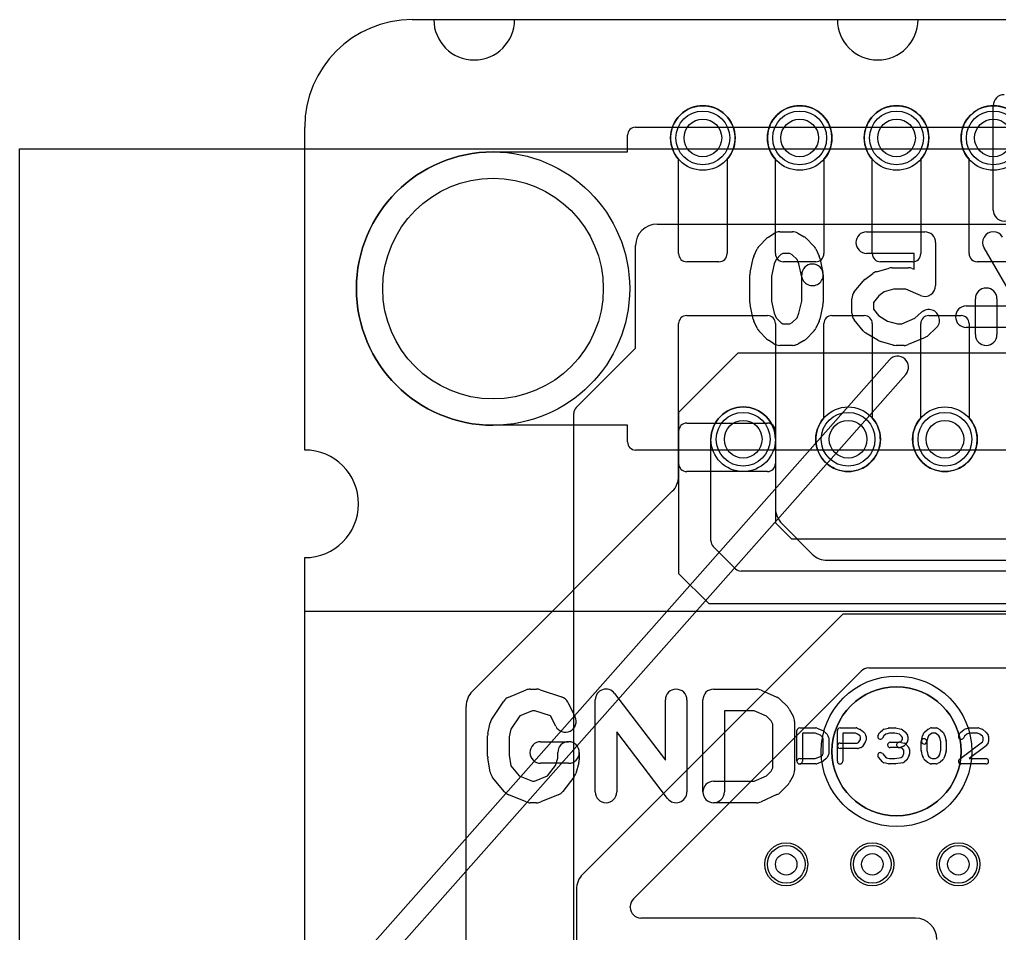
# Model space of a CAD drawing. Extents: x -3.2 to 23.2, y -0.5 to 25.
# Drawn here: x -2.65 to 6.46, y 16.51 to 25 of the extents above; entities that cross this region are included whole.
import ezdxf

# ---------------------------------------------------------------- set-up
doc = ezdxf.new("R2010")
doc.units = 0
for name, color, linetype in [('Hole', 1, 'CONTINUOUS'), ('L1', 3, 'CONTINUOUS'), ('L4', 3, 'CONTINUOUS'), ('Outline', 7, 'CONTINUOUS'), ('PartsArea-A', 111, 'CONTINUOUS'), ('PartsArea-B', 111, 'CONTINUOUS'), ('PartsSilk-A', 221, 'CONTINUOUS'), ('PartsSilk-B', 221, 'CONTINUOUS'), ('Resist-A', 2, 'CONTINUOUS'), ('Resist-B', 2, 'CONTINUOUS'), ('Silk-A', 140, 'CONTINUOUS'), ('Silk-B', 140, 'CONTINUOUS')]:
    doc.layers.add(name, color=color, linetype=linetype)

msp = doc.modelspace()

# ---------------------------------------------------------------- linework, layer by layer
at = {"layer": 'Hole'}
for centre, radius in [((3.7, 23.9), 0.175), ((4.6, 23.9), 0.175), ((5.5, 23.9), 0.175), ((6.4, 23.9), 0.175), ((1.75, 22.5), 1.025), ((4.075, 21.1), 0.175), ((5.05, 21.1), 0.175), ((5.95, 21.1), 0.175), ((4.475, 17.15), 0.1), ((5.275, 17.15), 0.1), ((6.075, 17.15), 0.1)]:
    msp.add_circle(centre, radius, dxfattribs=at)
at = {"layer": 'L1'}
for p, q in [((3.475, 22.825), (3.475, 23.70157)), ((3.925, 23.70157), (3.925, 22.825)), ((4.375, 22.825), (4.375, 23.70157)), ((4.825, 23.70157), (4.825, 22.825)), ((5.275, 22.825), (5.275, 23.70157)), ((5.725, 23.70157), (5.725, 22.825)), ((6.175, 22.825), (6.175, 23.70157)), ((3.85, 22.75), (3.55, 22.75)), ((4.75, 22.75), (4.45, 22.75)), ((5.65, 22.75), (5.35, 22.75)), ((6.55, 22.75), (6.25, 22.75)), ((3.55, 22.25), (4.3, 22.25)), ((4.9, 22.25), (5.2, 22.25)), ((5.8, 22.25), (6.1, 22.25)), ((3.475, 20.875), (3.475, 22.175)), ((4.375, 22.175), (4.375, 20.875)), ((4.825, 21.29843), (4.825, 22.175)), ((5.275, 22.175), (5.275, 21.29843)), ((5.725, 21.29843), (5.725, 22.175)), ((6.175, 22.175), (6.175, 21.29843)), ((3.54997, 21.25), (4.30003, 21.25)), ((3.475, 20.75784), (3.475, 21.17503)), ((4.375, 21.17503), (4.375, 20.45784)), ((4.3, 20.8), (3.55, 20.8)), ((1.55858, 18.75858), (3.41642, 20.61642)), ((4.43358, 20.31642), (4.71642, 20.03358)), ((4.85784, 19.975), (8.81895, 19.975)), ((5, 19.475), (2.58358, 17.05858)), ((8.725, 19.475), (5, 19.475)), ((3.05429, 16.82929), (5.17071, 18.94571)), ((5.24142, 18.975), (8.45858, 18.975)), ((1.5, 14.90784), (1.5, 18.61716)), ((2.525, 16.91716), (2.525, 16.25)), ((3.025, 16.75), (3.025, 16.75858)), ((5.675, 16.65), (3.125, 16.65))]:
    msp.add_line(p, q, dxfattribs=at)
for centre, radius in [((3.7, 23.9), 0.3), ((4.6, 23.9), 0.3), ((5.5, 23.9), 0.3), ((6.4, 23.9), 0.3), ((4.075, 21.1), 0.3), ((5.05, 21.1), 0.3), ((5.95, 21.1), 0.3), ((5.5, 18.2), 0.6), ((4.475, 17.15), 0.2), ((5.275, 17.15), 0.2), ((6.075, 17.15), 0.2)]:
    msp.add_circle(centre, radius, dxfattribs=at)
for centre, radius, start, end in [((3.7, 23.9), 0.3, -41.409429, -138.590571), ((4.6, 23.9), 0.3, -41.409429, -138.590571), ((5.5, 23.9), 0.3, -41.409429, -138.590571), ((6.4, 23.9), 0.3, -41.409429, -138.590571), ((3.55, 22.825), 0.075, 180, -90), ((3.85, 22.825), 0.075, -90, 0), ((4.45, 22.825), 0.075, 180, -90), ((4.75, 22.825), 0.075, -90, 0), ((5.35, 22.825), 0.075, 180, -90), ((5.65, 22.825), 0.075, -90, 0), ((6.25, 22.825), 0.075, 180, -90), ((3.55, 22.175), 0.075, 90, 180), ((4.3, 22.175), 0.075, 0, 90), ((4.9, 22.175), 0.075, 90, 180), ((5.2, 22.175), 0.075, 0, 90), ((5.8, 22.175), 0.075, 90, 180), ((6.1, 22.175), 0.075, 0, 90), ((3.54997, 21.17503), 0.07497, 90, 180), ((4.30003, 21.17503), 0.07497, 0, 90), ((5.05, 21.1), 0.3, 138.590571, 41.409429), ((5.95, 21.1), 0.3, 138.590571, 41.409429), ((3.55, 20.875), 0.075, 180, -90), ((4.3, 20.875), 0.075, -90, 0), ((3.275, 20.75784), 0.2, -45, 0), ((4.575, 20.45784), 0.2, 180, -135), ((4.85784, 20.175), 0.2, -135, -90), ((5.24142, 18.875), 0.1, 90, 135), ((1.7, 18.61716), 0.2, 135, 180), ((2.725, 16.91716), 0.2, 135, 180), ((3.125, 16.75858), 0.1, 135, 180), ((3.125, 16.75), 0.1, 180, -90), ((5.675, 16.45), 0.2, 0, 90)]:
    msp.add_arc(centre, radius, start, end, dxfattribs=at)
at = {"layer": 'L4'}
for p, q in [((3.275, 23.1), (15.8493, 23.1)), ((3.075, 21.94754), (3.075, 22.9)), ((2.52197, 21.39451), (3.075, 21.94754)), ((4.02647, 21.9), (3.475, 21.34853)), ((15.28906, 21.9), (4.02647, 21.9)), ((2.5, 13.2103), (2.5, 21.34148)), ((3.475, 21.34853), (3.475, 19.85319)), ((3.775, 20.15605), (3.775, 21.1)), ((4.375, 21.1), (4.375, 20.325)), ((4.375, 20.325), (4.525, 20.175)), ((4.525, 20.175), (11.08323, 20.175)), ((4.00304, 19.89696), (3.79696, 20.10304)), ((3.475, 19.85319), (3.75533, 19.57285)), ((10.99645, 19.875), (4.05605, 19.875)), ((3.75533, 19.57285), (10.83766, 19.57285))]:
    msp.add_line(p, q, dxfattribs=at)
for centre, radius in [((3.7, 23.9), 0.3), ((4.6, 23.9), 0.3), ((5.5, 23.9), 0.3), ((6.4, 23.9), 0.3), ((4.075, 21.1), 0.3), ((5.05, 21.1), 0.3), ((5.95, 21.1), 0.3), ((4.475, 17.15), 0.2), ((5.275, 17.15), 0.2), ((6.075, 17.15), 0.2)]:
    msp.add_circle(centre, radius, dxfattribs=at)
for centre, radius, start, end in [((3.275, 22.9), 0.2, 90, 180), ((4.075, 21.1), 0.3, 0, 180), ((2.575, 21.34148), 0.075, 135, 180), ((3.84997, 20.15605), 0.07497, 180, -135), ((4.05605, 19.94997), 0.07497, -135, -90)]:
    msp.add_arc(centre, radius, start, end, dxfattribs=at)
at = {"layer": 'Outline'}
for p, q in [((1, 25), (1.2, 25)), ((1.95, 25), (4.95, 25)), ((5.7, 25), (14.3, 25)), ((0, 21), (0, 24)), ((0, 1), (0, 20))]:
    msp.add_line(p, q, dxfattribs=at)
for centre, radius, start, end in [((1, 24), 1, 90, 180), ((1.575, 25), 0.375, 180, 0), ((5.325, 25), 0.375, 180, 0), ((0, 20.5), 0.5, -90, 90)]:
    msp.add_arc(centre, radius, start, end, dxfattribs=at)
at = {"layer": 'PartsArea-A'}
for p, q in [((1, 25), (19, 25)), ((0, 21), (0, 24)), ((0, 19.5), (0, 20)), ((20, 19.5), (0, 19.5))]:
    msp.add_line(p, q, dxfattribs=at)
for centre, radius, start, end in [((1, 24), 1, 90, 180), ((0, 20.5), 0.5, -90, 90), ((5.5, 18.2), 0.6, 90, -90), ((5.5, 18.2), 0.6, -90, 90)]:
    msp.add_arc(centre, radius, start, end, dxfattribs=at)
at = {"layer": 'PartsArea-B'}
for p, q in [((1, 25), (19, 25)), ((0, 21), (0, 24)), ((-2.65, 0.2), (-2.65, 23.8)), ((-2.65, 23.8), (22.65, 23.8)), ((0, 19.5), (0, 20)), ((20, 19.5), (0, 19.5))]:
    msp.add_line(p, q, dxfattribs=at)
for centre, radius, start, end in [((1, 24), 1, 90, 180), ((0, 20.5), 0.5, -90, 90)]:
    msp.add_arc(centre, radius, start, end, dxfattribs=at)
at = {"layer": 'PartsSilk-A'}
for p, q in [((4.6, 18.41759), (4.75, 18.41759)), ((4.75928, 18.4158), (4.81484, 18.39358)), ((4.975, 18.41759), (5.125, 18.41759)), ((5.13515, 18.41544), (5.16015, 18.40433)), ((5.1647, 18.4017), (5.19526, 18.37948)), ((5.34728, 18.37795), (5.37228, 18.40017)), ((5.38245, 18.40564), (5.42412, 18.41675)), ((5.43056, 18.41759), (5.48611, 18.41759)), ((5.49126, 18.41705), (5.54404, 18.40594)), ((5.55451, 18.401), (5.58229, 18.37878)), ((5.76117, 18.37795), (5.78617, 18.40017)), ((5.7916, 18.40384), (5.81382, 18.41495)), ((5.825, 18.41759), (5.86944, 18.41759)), ((5.88184, 18.4143), (5.90129, 18.40319)), ((5.9055, 18.40017), (5.9305, 18.37795)), ((6.09827, 18.37878), (6.12605, 18.401)), ((6.13313, 18.40497), (6.16368, 18.41608)), ((6.17222, 18.41759), (6.25833, 18.41759)), ((6.26761, 18.4158), (6.29539, 18.40469)), ((6.30081, 18.4017), (6.33137, 18.37948)), ((4.575, 18.10741), (4.575, 18.39259)), ((4.74519, 18.36759), (4.625, 18.36759)), ((4.625, 18.36759), (4.625, 18.10741)), ((4.79222, 18.34878), (4.74519, 18.36759)), ((4.81126, 18.33185), (4.79222, 18.34878)), ((4.81944, 18.31876), (4.81126, 18.33185)), ((4.81944, 18.18124), (4.81944, 18.31876)), ((4.82217, 18.38906), (4.84717, 18.36684)), ((4.85176, 18.36139), (4.86564, 18.33917)), ((4.86944, 18.32593), (4.86944, 18.17407)), ((4.95, 18.10741), (4.95, 18.39259)), ((5.1197, 18.36759), (5, 18.36759)), ((5, 18.36759), (5, 18.10741)), ((5.13743, 18.35971), (5.1197, 18.36759)), ((5.16093, 18.34263), (5.13743, 18.35971)), ((5.14792, 18.28087), (5.16667, 18.31087)), ((5.16667, 18.33114), (5.16093, 18.34263)), ((5.16667, 18.31087), (5.16667, 18.33114)), ((5.20292, 18.37044), (5.21403, 18.34822)), ((5.21667, 18.33704), (5.21667, 18.3037)), ((5.3288, 18.35029), (5.34269, 18.37251)), ((5.38318, 18.34296), (5.3712, 18.32379)), ((5.40106, 18.35885), (5.38318, 18.34296)), ((5.43384, 18.36759), (5.40106, 18.35885)), ((5.48351, 18.36759), (5.43384, 18.36759)), ((5.52792, 18.35824), (5.48351, 18.36759)), ((5.54773, 18.3424), (5.52792, 18.35824)), ((5.54698, 18.29715), (5.55556, 18.31087)), ((5.55556, 18.32987), (5.54773, 18.3424)), ((5.55556, 18.31087), (5.55556, 18.32987)), ((5.58787, 18.37251), (5.60176, 18.35029)), ((5.60556, 18.33704), (5.60556, 18.3037)), ((5.73131, 18.29865), (5.74242, 18.3431)), ((5.74431, 18.34822), (5.75542, 18.37044)), ((5.79026, 18.32831), (5.77981, 18.28653)), ((5.79799, 18.34377), (5.79026, 18.32831)), ((5.81692, 18.3606), (5.79799, 18.34377)), ((5.8309, 18.36759), (5.81692, 18.3606)), ((5.8628, 18.36759), (5.8309, 18.36759)), ((5.87423, 18.36106), (5.8628, 18.36759)), ((5.89368, 18.34377), (5.87423, 18.36106)), ((5.90141, 18.32831), (5.89368, 18.34377)), ((5.91111, 18.28951), (5.90141, 18.32831)), ((5.93625, 18.37044), (5.94736, 18.34822)), ((5.94925, 18.3431), (5.96036, 18.29865)), ((6.0788, 18.35029), (6.09269, 18.37251)), ((6.13283, 18.3424), (6.1212, 18.32379)), ((6.15408, 18.35939), (6.13283, 18.3424)), ((6.17662, 18.36759), (6.15408, 18.35939)), ((6.25352, 18.36759), (6.17662, 18.36759)), ((6.27393, 18.35943), (6.25352, 18.36759)), ((6.29804, 18.34189), (6.27393, 18.35943)), ((6.30556, 18.32987), (6.29804, 18.34189)), ((6.30556, 18.29976), (6.30556, 18.32987)), ((6.33787, 18.37251), (6.35176, 18.35029)), ((6.35556, 18.33704), (6.35556, 18.29259)), ((4.975, 18.27685), (5.13283, 18.27685)), ((5.13611, 18.22685), (4.975, 18.22685)), ((5.13283, 18.27685), (5.14792, 18.28087)), ((5.17033, 18.2351), (5.14255, 18.22769)), ((5.21287, 18.29045), (5.18509, 18.24601)), ((5.44167, 18.28426), (5.5206, 18.28426)), ((5.525, 18.23426), (5.44167, 18.23426)), ((5.5206, 18.28426), (5.5418, 18.29197)), ((5.55331, 18.22883), (5.52062, 18.23465)), ((5.52938, 18.28387), (5.57105, 18.27646)), ((5.5641, 18.24687), (5.53354, 18.23576)), ((5.5418, 18.29197), (5.54698, 18.29715)), ((5.56944, 18.20947), (5.55331, 18.22883)), ((5.58435, 18.2638), (5.57324, 18.25269)), ((5.58588, 18.26785), (5.61365, 18.23452)), ((5.60176, 18.29045), (5.58787, 18.26823)), ((5.61944, 18.21852), (5.61944, 18.17407)), ((5.73056, 18.20741), (5.73056, 18.29259)), ((5.78056, 18.29259), (5.78056, 18.21049)), ((5.91111, 18.21049), (5.91111, 18.28951)), ((5.96111, 18.29259), (5.96111, 18.20741)), ((6.08497, 18.12739), (6.29793, 18.28756)), ((6.3317, 18.25039), (6.17483, 18.13241)), ((6.29793, 18.28756), (6.30556, 18.29976)), ((6.35176, 18.27934), (6.33787, 18.25712)), ((4.6, 18.13241), (4.74519, 18.13241)), ((4.74519, 18.13241), (4.79222, 18.15122)), ((4.79222, 18.15122), (4.81126, 18.16815)), ((4.81126, 18.16815), (4.81944, 18.18124)), ((4.84717, 18.13316), (4.82217, 18.11094)), ((4.86564, 18.16083), (4.85176, 18.13861)), ((5.37008, 18.10206), (5.33119, 18.1465)), ((5.36881, 18.17942), (5.40269, 18.14071)), ((5.40269, 18.14071), (5.43384, 18.13241)), ((5.43384, 18.13241), (5.48412, 18.13241)), ((5.48412, 18.13241), (5.54441, 18.14205)), ((5.54441, 18.14205), (5.55968, 18.15563)), ((5.55968, 18.15563), (5.56944, 18.17907)), ((5.56944, 18.17907), (5.56944, 18.20947)), ((5.59717, 18.12205), (5.57217, 18.09983)), ((5.61752, 18.16446), (5.60364, 18.13113)), ((5.74242, 18.1569), (5.73131, 18.20135)), ((5.75542, 18.12956), (5.74431, 18.15178)), ((5.78617, 18.09983), (5.76117, 18.12205)), ((5.78056, 18.21049), (5.79026, 18.17169)), ((5.79026, 18.17169), (5.79799, 18.15623)), ((5.79799, 18.15623), (5.81692, 18.1394)), ((5.81692, 18.1394), (5.8309, 18.13241)), ((5.8309, 18.13241), (5.8628, 18.13241)), ((5.8628, 18.13241), (5.87423, 18.13894)), ((5.87423, 18.13894), (5.89368, 18.15623)), ((5.89368, 18.15623), (5.90141, 18.17169)), ((5.90141, 18.17169), (5.91111, 18.21049)), ((5.9305, 18.12205), (5.9055, 18.09983)), ((5.94736, 18.15178), (5.93625, 18.12956)), ((5.96036, 18.20135), (5.94925, 18.1569)), ((6.17483, 18.13241), (6.33056, 18.13241)), ((4.75, 18.08241), (4.6, 18.08241)), ((4.81484, 18.10642), (4.75928, 18.0842)), ((5.42412, 18.08325), (5.38245, 18.09436)), ((5.48611, 18.08241), (5.43056, 18.08241)), ((5.55951, 18.09383), (5.49006, 18.08272)), ((5.81382, 18.08505), (5.7916, 18.09616)), ((5.86944, 18.08241), (5.825, 18.08241)), ((5.90129, 18.09681), (5.88184, 18.0857)), ((6.33056, 18.08241), (6.1, 18.08241))]:
    msp.add_line(p, q, dxfattribs=at)
for centre, start, end in [((4.6, 18.39259), 90, 180), ((4.75, 18.39259), 68.207103, 90), ((4.975, 18.39259), 90, 180), ((5.125, 18.39259), 66.049145, 90), ((5.15, 18.38148), 53.982737, 66.039637), ((5.38889, 18.38148), 104.925513, 131.630694), ((5.43056, 18.39259), 90, 104.92885), ((5.48611, 18.39259), 78.110161, 90), ((5.53889, 18.38148), 51.333033, 78.112983), ((5.80278, 18.38148), 116.565051, 131.62783), ((5.825, 18.39259), 90, 116.565051), ((5.86944, 18.39259), 60.266489, 90), ((5.88889, 18.38148), 48.372169, 60.266489), ((6.14167, 18.38148), 109.97919, 128.654777), ((6.17222, 18.39259), 90, 109.984612), ((6.25833, 18.39259), 68.207103, 90), ((6.28611, 18.38148), 53.982737, 68.202147), ((4.80556, 18.37037), 48.372169, 68.202147), ((4.83056, 18.34815), 31.985944, 48.369306), ((4.84444, 18.32593), 0, 31.991474), ((5.18056, 18.35926), 26.565051, 53.979316), ((5.19167, 18.3037), -32.005383, 0), ((5.19167, 18.33704), 0, 26.565051), ((5.35, 18.33704), 147.994617, -32.010019), ((5.36389, 18.35926), 131.627831, 147.989981), ((5.56667, 18.35926), 32.005383, 51.345223), ((5.58056, 18.33704), 0, 32.010019), ((5.58056, 18.3037), -32.005383, 0), ((5.75556, 18.29259), 0, 180), ((5.76667, 18.33704), 153.434949, 165.969316), ((5.77778, 18.35926), 131.627831, 153.434949), ((5.91389, 18.35926), 26.565051, 48.37217), ((5.925, 18.33704), 14.030684, 26.565051), ((6.1, 18.33704), 147.994617, -32.010019), ((6.11389, 18.35926), 128.666967, 147.989981), ((6.31667, 18.35926), 32.005383, 53.979316), ((6.33056, 18.33704), 0, 32.010019), ((4.975, 18.25185), 90, -90), ((5.13611, 18.25185), -90, -75.064732), ((5.16389, 18.25926), -75.074487, -32.010019), ((5.44167, 18.25926), 90, -90), ((5.525, 18.25926), 79.908369, -100.083264), ((5.525, 18.25926), -90, -70.02141), ((5.55556, 18.27037), -70.02864, -45), ((5.56667, 18.25185), 39.790899, 79.916736), ((5.56667, 18.28148), -45, -32.010019), ((5.59444, 18.21852), 0, 39.800498), ((5.75556, 18.29259), 165.969316, -14.03321), ((5.93611, 18.29259), 0, 14.030684), ((6.31667, 18.27037), -53.047603, -32.010019), ((6.33056, 18.29259), -32.005383, 0), ((4.6, 18.10741), 90, -90), ((4.83056, 18.15185), -48.372169, -31.991474), ((4.84444, 18.17407), -31.985944, 0), ((5.35, 18.16296), 41.188082, -138.810424), ((5.58056, 18.14074), -48.372169, -22.608878), ((5.59444, 18.17407), -22.605762, 0), ((5.75556, 18.20741), 180, -165.969316), ((5.76667, 18.16296), -165.969316, -153.434949), ((5.77778, 18.14074), -153.434949, -131.62783), ((5.91389, 18.14074), -48.372169, -26.565051), ((5.925, 18.16296), -26.565051, -14.030684), ((5.93611, 18.20741), -14.030684, 0), ((6.1, 18.10741), 126.952397, -90), ((6.33056, 18.10741), -90, 90), ((4.6, 18.10741), 180, 0), ((4.75, 18.10741), -90, -68.202147), ((4.80556, 18.12963), -68.207103, -48.369306), ((4.975, 18.10741), 180, 0), ((5.38889, 18.11852), -138.811918, -104.92885), ((5.43056, 18.10741), -104.925513, -90), ((5.48611, 18.10741), -90, -80.911332), ((5.55556, 18.11852), -80.910628, -48.369306), ((5.80278, 18.11852), -131.627831, -116.565051), ((5.825, 18.10741), -116.565051, -90), ((5.86944, 18.10741), -90, -60.266489), ((5.88889, 18.11852), -60.266489, -48.37217)]:
    msp.add_arc(centre, 0.025, start, end, dxfattribs=at)
at = {"layer": 'PartsSilk-B'}
for p, q in [((6.3984, 23.22938), (6.3984, 24.2)), ((4.22559, 22.89849), (4.29225, 22.96515)), ((4.30888, 22.97855), (4.36073, 23.01189)), ((4.41481, 23.02778), (4.53333, 23.02778)), ((4.58236, 23.01493), (4.64162, 22.98159)), ((4.6633, 22.96516), (4.72997, 22.8985)), ((5.22222, 23.02778), (5.76296, 23.02778)), ((4.17529, 22.80172), (4.20492, 22.86839)), ((4.75064, 22.86839), (4.78027, 22.80172)), ((5.86296, 22.92778), (5.86296, 22.52778)), ((6.6263, 22.33889), (6.31352, 22.87757)), ((4.13942, 22.64947), (4.16905, 22.7828)), ((4.38014, 22.7702), (4.36212, 22.72964)), ((4.42608, 22.81614), (4.38014, 22.7702)), ((4.44419, 22.82778), (4.42608, 22.81614)), ((4.50713, 22.82778), (4.44419, 22.82778)), ((4.53159, 22.81402), (4.50713, 22.82778)), ((4.57542, 22.7702), (4.53159, 22.81402)), ((4.59344, 22.72964), (4.57542, 22.7702)), ((4.78651, 22.7828), (4.81614, 22.64947)), ((5.66296, 22.82778), (5.22222, 22.82778)), ((5.66296, 22.67943), (5.66296, 22.82778)), ((4.36212, 22.72964), (4.33704, 22.6168)), ((4.6209, 22.60609), (4.59344, 22.72964)), ((5.31367, 22.65738), (5.43219, 22.69071)), ((5.45926, 22.69444), (5.60741, 22.69444)), ((5.6468, 22.68636), (5.66296, 22.67943)), ((4.13704, 22.37222), (4.13704, 22.62778)), ((4.33704, 22.6168), (4.33704, 22.3832)), ((4.61852, 22.3832), (4.61852, 22.62778)), ((4.81852, 22.62778), (4.81852, 22.37222)), ((5.20667, 22.58556), (5.28074, 22.64111)), ((5.10767, 22.46873), (5.18915, 22.56873)), ((5.47305, 22.49444), (5.38579, 22.4699)), ((5.58689, 22.49444), (5.47305, 22.49444)), ((5.72357, 22.43586), (5.58689, 22.49444)), ((5.08519, 22.27222), (5.08519, 22.40556)), ((5.33646, 22.4329), (5.28519, 22.36998)), ((5.38579, 22.4699), (5.33646, 22.4329)), ((6.23333, 22.07222), (6.23333, 22.40556)), ((6.43333, 22.40556), (6.43333, 22.07222)), ((4.16905, 22.2172), (4.13942, 22.35053)), ((4.33704, 22.3832), (4.36212, 22.27036)), ((4.59344, 22.27036), (4.61852, 22.3832)), ((4.81614, 22.35053), (4.78651, 22.2172)), ((5.28519, 22.36998), (5.28519, 22.3078)), ((6.14815, 22.33889), (6.6263, 22.33889)), ((4.36212, 22.27036), (4.38014, 22.2298)), ((4.38014, 22.2298), (4.42608, 22.18386)), ((4.53159, 22.18598), (4.57542, 22.2298)), ((4.57542, 22.2298), (4.59344, 22.27036)), ((5.28519, 22.3078), (5.33313, 22.24896)), ((5.33313, 22.24896), (5.41775, 22.1982)), ((5.54984, 22.17222), (5.67133, 22.22429)), ((5.67133, 22.22429), (5.7331, 22.27989)), ((4.20492, 22.13161), (4.17529, 22.19828)), ((4.42608, 22.18386), (4.44419, 22.17222)), ((4.44419, 22.17222), (4.50713, 22.17222)), ((4.50713, 22.17222), (4.53159, 22.18598)), ((4.78027, 22.19828), (4.75064, 22.13161)), ((5.18915, 22.10905), (5.10767, 22.20905)), ((5.41775, 22.1982), (5.5101, 22.17222)), ((5.5101, 22.17222), (5.54984, 22.17222)), ((5.8669, 22.13123), (5.79283, 22.06456)), ((6.8, 22.13889), (6.14815, 22.13889)), ((4.29225, 22.03485), (4.22559, 22.10151)), ((4.72997, 22.1015), (4.6633, 22.03484)), ((5.32633, 22.01981), (5.21522, 22.08647)), ((5.76532, 22.04698), (5.60976, 21.98031)), ((4.36073, 21.98811), (4.30888, 22.02145)), ((4.53333, 21.97222), (4.41481, 21.97222)), ((4.64162, 22.01841), (4.58236, 21.98507)), ((5.46922, 21.97596), (5.3507, 22.0093)), ((5.57037, 21.97222), (5.4963, 21.97222)), ((0.17908, 15.9016), (5.43356, 21.83796)), ((5.58572, 21.70328), (0.30091, 15.73266))]:
    msp.add_line(p, q, dxfattribs=at)
for centre, radius, start, end in [((6.5, 24.2), 0.1016, 90, 180), ((6.5, 23.22938), 0.1016, 180, 0), ((4.36296, 22.89444), 0.1, 122.739702, 135), ((4.41481, 22.92778), 0.1, 90, 122.741369), ((4.53333, 22.92778), 0.1, 60.638189, 90), ((4.59259, 22.89444), 0.1, 45.004051, 60.637656), ((5.22222, 22.92778), 0.1, 90, -90), ((5.76296, 22.92778), 0.1, 0, 90), ((6.4, 22.92778), 0.1, 30.139308, -149.858655), ((4.2963, 22.82778), 0.1, 135, 156.038308), ((4.65926, 22.82778), 0.1, 23.960744, 45.004297), ((4.26667, 22.76111), 0.1, 156.039256, 167.470737), ((4.68889, 22.76111), 0.1, 12.526943, 23.961692), ((4.71852, 22.62778), 0.1, 0, 180), ((5.45926, 22.59444), 0.1, 90, 105.705363), ((5.60741, 22.59444), 0.1, 66.803666, 90), ((4.23704, 22.62778), 0.1, 167.473057, 180), ((4.71852, 22.62778), 0.1, -167.473057, 12.529263), ((5.26667, 22.50556), 0.1, 126.869898, 140.823874), ((5.34074, 22.56111), 0.1, 105.705363, 126.869898), ((5.76296, 22.52778), 0.1, -113.196334, 0), ((6.33333, 22.40556), 0.1, 0, 180), ((5.18519, 22.40556), 0.1, 140.823874, 180), ((4.23704, 22.37222), 0.1, 180, -167.470737), ((4.71852, 22.37222), 0.1, -12.526943, 0), ((6.14815, 22.23889), 0.1, 90, -90), ((5.18519, 22.27222), 0.1, 180, -140.823874), ((5.8, 22.20556), 0.1, -48.01151, 131.990204), ((4.26667, 22.23889), 0.1, -167.473057, -156.038308), ((4.2963, 22.17222), 0.1, -156.039256, -135), ((4.65926, 22.17222), 0.1, -45.004051, -23.961692), ((4.68889, 22.23889), 0.1, -23.960744, -12.529263), ((5.26667, 22.17222), 0.1, -140.823874, -120.963757), ((5.72593, 22.13889), 0.1, -66.801409, -48.01151), ((6.33333, 22.07222), 0.1, 180, 0), ((4.36296, 22.10556), 0.1, -135, -122.741369), ((4.41481, 22.07222), 0.1, -122.739702, -90), ((4.53333, 22.07222), 0.1, -90, -60.637656), ((4.59259, 22.10556), 0.1, -60.638189, -45.004297), ((5.37778, 22.10556), 0.1, -120.963757, -105.71243), ((5.4963, 22.07222), 0.1, -105.71243, -90), ((5.57037, 22.07222), 0.1, -90, -66.80141), ((5.50964, 21.77062), 0.1016, -41.512714, 138.486806)]:
    msp.add_arc(centre, radius, start, end, dxfattribs=at)
at = {"layer": 'Resist-A'}
for p, q in [((3.075, 24), (16.925, 24)), ((3, 23.77), (3, 23.925)), ((1.75, 23.77), (3, 23.77)), ((3, 21.23), (1.75, 21.23)), ((3, 21.075), (3, 21.23)), ((16.925, 21), (3.075, 21))]:
    msp.add_line(p, q, dxfattribs=at)
for centre, radius in [((3.7, 23.9), 0.25), ((4.6, 23.9), 0.25), ((5.5, 23.9), 0.25), ((6.4, 23.9), 0.25), ((1.75, 22.5), 1.27), ((4.075, 21.1), 0.25), ((5.05, 21.1), 0.25), ((5.95, 21.1), 0.25), ((5.5, 18.2), 0.7), ((4.475, 17.15), 0.175), ((5.275, 17.15), 0.175), ((6.075, 17.15), 0.175)]:
    msp.add_circle(centre, radius, dxfattribs=at)
for centre, radius, start, end in [((3.075, 23.925), 0.075, 90, 180), ((1.75, 22.5), 1.27, 90, -90), ((3.075, 21.075), 0.075, 180, -90)]:
    msp.add_arc(centre, radius, start, end, dxfattribs=at)
at = {"layer": 'Resist-B'}
for centre, radius in [((3.7, 23.9), 0.25), ((4.6, 23.9), 0.25), ((5.5, 23.9), 0.25), ((6.4, 23.9), 0.25), ((1.75, 22.5), 1.27), ((4.075, 21.1), 0.25), ((5.05, 21.1), 0.25), ((5.95, 21.1), 0.25), ((4.475, 17.15), 0.175), ((5.275, 17.15), 0.175), ((6.075, 17.15), 0.175)]:
    msp.add_circle(centre, radius, dxfattribs=at)
at = {"layer": 'Silk-A'}
for p, q in [((1.89547, 18.70366), (2.05844, 18.77033)), ((2.0963, 18.77778), (2.15556, 18.77778)), ((2.18718, 18.77265), (2.38718, 18.70598)), ((3.8, 18.77778), (4.2, 18.77778)), ((4.24104, 18.76897), (4.38919, 18.7023)), ((2.7, 17.82222), (2.7, 18.67778)), ((2.87954, 18.73838), (3.35185, 18.11848)), ((3.35185, 18.11848), (3.35185, 18.67778)), ((3.55185, 18.67778), (3.55185, 17.82222)), ((3.7, 17.82222), (3.7, 18.67778)), ((4.41887, 18.68182), (4.48553, 18.61515)), ((1.73901, 18.49991), (1.85012, 18.66658)), ((2.11596, 18.57778), (1.99954, 18.53015)), ((2.13933, 18.57778), (2.11596, 18.57778)), ((2.28464, 18.52934), (2.13933, 18.57778)), ((2.445, 18.65583), (2.51166, 18.5225)), ((4.17854, 18.57778), (3.9, 18.57778)), ((3.9, 18.57778), (3.9, 17.82222)), ((4.2904, 18.52744), (4.17854, 18.57778)), ((4.50222, 18.59301), (4.53926, 18.52635)), ((1.99954, 18.53015), (1.91579, 18.40451)), ((2.33278, 18.43306), (2.28464, 18.52934)), ((4.3342, 18.48363), (4.2904, 18.52744)), ((1.70238, 18.36613), (1.7246, 18.46613)), ((1.91579, 18.40451), (1.9, 18.33346)), ((4.35185, 18.45186), (4.3342, 18.48363)), ((4.35185, 18.04814), (4.35185, 18.45186)), ((4.55185, 18.47778), (4.55185, 18.02222)), ((1.7, 18.15556), (1.7, 18.34444)), ((1.9, 18.33346), (1.9, 18.16384)), ((3.37231, 17.76162), (2.9, 18.38152)), ((2.9, 18.38152), (2.9, 17.82222)), ((2.19259, 18.28889), (2.45185, 18.28889)), ((1.72358, 18.00578), (1.70136, 18.13912)), ((1.9, 18.16384), (1.9164, 18.06541)), ((2.3317, 18.06872), (2.35185, 18.13672)), ((2.35185, 18.13672), (2.35185, 18.18889)), ((2.55185, 18.18889), (2.55185, 18.12222)), ((1.9164, 18.06541), (1.99422, 17.97202)), ((2.45185, 18.08889), (2.19259, 18.08889)), ((2.25596, 17.97134), (2.3317, 18.06872)), ((2.54773, 18.09381), (2.5181, 17.99381)), ((4.3342, 18.01637), (4.35185, 18.04814)), ((1.85651, 17.82487), (1.7454, 17.9582)), ((1.99422, 17.97202), (2.11596, 17.92222)), ((2.1359, 17.92222), (2.25596, 17.97134)), ((2.50116, 17.96083), (2.39746, 17.8275)), ((4.17854, 17.92222), (4.2904, 17.97256)), ((4.2904, 17.97256), (4.3342, 18.01637)), ((4.53926, 17.97365), (4.50222, 17.90699)), ((2.11596, 17.92222), (2.1359, 17.92222)), ((3.8, 17.92222), (4.17854, 17.92222)), ((4.48553, 17.88485), (4.41887, 17.81818)), ((2.05844, 17.72967), (1.89547, 17.79634)), ((2.35639, 17.79634), (2.19343, 17.72967)), ((4.38919, 17.7977), (4.24104, 17.73103)), ((2.15556, 17.72222), (2.0963, 17.72222)), ((4.2, 17.72222), (3.8, 17.72222))]:
    msp.add_line(p, q, dxfattribs=at)
for centre, start, end in [((2.0963, 18.67778), 90, 112.248301), ((2.15556, 18.67778), 71.566863, 90), ((2.8, 18.67778), 37.30308, 180), ((3.45185, 18.67778), 0, 180), ((3.8, 18.67778), 90, 180), ((4.2, 18.67778), 65.769903, 90), ((1.93333, 18.61111), 112.2483, 146.311522), ((2.35556, 18.61111), 26.565051, 71.566863), ((4.34815, 18.61111), 44.995949, 65.771451), ((4.41481, 18.54444), 29.059056, 44.995703), ((1.82222, 18.44444), 146.311522, 167.473057), ((2.42222, 18.47778), -153.434949, 26.563332), ((4.45185, 18.47778), 0, 29.058983), ((1.8, 18.34444), 167.473057, 180), ((2.19259, 18.18889), 90, -90), ((2.45185, 18.18889), 0, 180), ((2.45185, 18.18889), -90, 90), ((1.8, 18.15556), 180, -170.537678), ((2.45185, 18.12222), -16.504972, 0), ((1.82222, 18.02222), -170.537678, -140.192962), ((2.42222, 18.02222), -37.871466, -16.504972), ((4.45185, 18.02222), -29.059056, 0), ((3.8, 17.82222), 90, -90), ((4.41481, 17.95556), -44.995949, -29.058983), ((1.93333, 17.88889), -140.192962, -112.248301), ((2.31852, 17.88889), -67.746396, -37.871466), ((2.8, 17.82222), 180, 0), ((3.45185, 17.82222), -142.69692, 0), ((3.8, 17.82222), 180, 0), ((4.34815, 17.88889), -65.769903, -44.995703), ((2.0963, 17.82222), -112.2483, -90), ((2.15556, 17.82222), -90, -67.746396), ((4.2, 17.82222), -90, -65.771451)]:
    msp.add_arc(centre, 0.1, start, end, dxfattribs=at)
at = {"layer": 'Silk-B'}
for p, q in [((4.22559, 22.89849), (4.29225, 22.96515)), ((4.30888, 22.97855), (4.36073, 23.01189)), ((4.41481, 23.02778), (4.53333, 23.02778)), ((4.58236, 23.01493), (4.64162, 22.98159)), ((4.6633, 22.96516), (4.72997, 22.8985)), ((5.22222, 23.02778), (5.76296, 23.02778)), ((4.17529, 22.80172), (4.20492, 22.86839)), ((4.75064, 22.86839), (4.78027, 22.80172)), ((5.86296, 22.92778), (5.86296, 22.52778)), ((6.6263, 22.33889), (6.31352, 22.87757)), ((4.13942, 22.64947), (4.16905, 22.7828)), ((4.38014, 22.7702), (4.36212, 22.72964)), ((4.42608, 22.81614), (4.38014, 22.7702)), ((4.44419, 22.82778), (4.42608, 22.81614)), ((4.50713, 22.82778), (4.44419, 22.82778)), ((4.53159, 22.81402), (4.50713, 22.82778)), ((4.57542, 22.7702), (4.53159, 22.81402)), ((4.59344, 22.72964), (4.57542, 22.7702)), ((4.78651, 22.7828), (4.81614, 22.64947)), ((5.66296, 22.82778), (5.22222, 22.82778)), ((5.66296, 22.67943), (5.66296, 22.82778)), ((4.36212, 22.72964), (4.33704, 22.6168)), ((4.6209, 22.60609), (4.59344, 22.72964)), ((5.31367, 22.65738), (5.43219, 22.69071)), ((5.45926, 22.69444), (5.60741, 22.69444)), ((5.6468, 22.68636), (5.66296, 22.67943)), ((4.13704, 22.37222), (4.13704, 22.62778)), ((4.33704, 22.6168), (4.33704, 22.3832)), ((4.61852, 22.3832), (4.61852, 22.62778)), ((4.81852, 22.62778), (4.81852, 22.37222)), ((5.20667, 22.58556), (5.28074, 22.64111)), ((5.10767, 22.46873), (5.18915, 22.56873)), ((5.47305, 22.49444), (5.38579, 22.4699)), ((5.58689, 22.49444), (5.47305, 22.49444)), ((5.72357, 22.43586), (5.58689, 22.49444)), ((5.08519, 22.27222), (5.08519, 22.40556)), ((5.33646, 22.4329), (5.28519, 22.36998)), ((5.38579, 22.4699), (5.33646, 22.4329)), ((6.23333, 22.07222), (6.23333, 22.40556)), ((6.43333, 22.40556), (6.43333, 22.07222)), ((4.16905, 22.2172), (4.13942, 22.35053)), ((4.33704, 22.3832), (4.36212, 22.27036)), ((4.59344, 22.27036), (4.61852, 22.3832)), ((4.81614, 22.35053), (4.78651, 22.2172)), ((5.28519, 22.36998), (5.28519, 22.3078)), ((6.14815, 22.33889), (6.6263, 22.33889)), ((4.36212, 22.27036), (4.38014, 22.2298)), ((4.38014, 22.2298), (4.42608, 22.18386)), ((4.53159, 22.18598), (4.57542, 22.2298)), ((4.57542, 22.2298), (4.59344, 22.27036)), ((5.28519, 22.3078), (5.33313, 22.24896)), ((5.33313, 22.24896), (5.41775, 22.1982)), ((5.54984, 22.17222), (5.67133, 22.22429)), ((5.67133, 22.22429), (5.7331, 22.27989)), ((4.20492, 22.13161), (4.17529, 22.19828)), ((4.42608, 22.18386), (4.44419, 22.17222)), ((4.44419, 22.17222), (4.50713, 22.17222)), ((4.50713, 22.17222), (4.53159, 22.18598)), ((4.78027, 22.19828), (4.75064, 22.13161)), ((5.18915, 22.10905), (5.10767, 22.20905)), ((5.41775, 22.1982), (5.5101, 22.17222)), ((5.5101, 22.17222), (5.54984, 22.17222)), ((5.8669, 22.13123), (5.79283, 22.06456)), ((6.8, 22.13889), (6.14815, 22.13889)), ((4.29225, 22.03485), (4.22559, 22.10151)), ((4.72997, 22.1015), (4.6633, 22.03484)), ((5.32633, 22.01981), (5.21522, 22.08647)), ((5.76532, 22.04698), (5.60976, 21.98031)), ((4.36073, 21.98811), (4.30888, 22.02145)), ((4.53333, 21.97222), (4.41481, 21.97222)), ((4.64162, 22.01841), (4.58236, 21.98507)), ((5.46922, 21.97596), (5.3507, 22.0093)), ((5.57037, 21.97222), (5.4963, 21.97222))]:
    msp.add_line(p, q, dxfattribs=at)
for centre, start, end in [((4.36296, 22.89444), 122.739702, 135), ((4.41481, 22.92778), 90, 122.741369), ((4.53333, 22.92778), 60.638189, 90), ((4.59259, 22.89444), 45.004051, 60.637656), ((5.22222, 22.92778), 90, -90), ((5.76296, 22.92778), 0, 90), ((6.4, 22.92778), 30.139308, -149.858655), ((4.2963, 22.82778), 135, 156.038308), ((4.65926, 22.82778), 23.960744, 45.004297), ((4.26667, 22.76111), 156.039256, 167.470737), ((4.68889, 22.76111), 12.526943, 23.961692), ((4.71852, 22.62778), 0, 180), ((5.45926, 22.59444), 90, 105.705363), ((5.60741, 22.59444), 66.803666, 90), ((4.23704, 22.62778), 167.473057, 180), ((4.71852, 22.62778), -167.473057, 12.529263), ((5.26667, 22.50556), 126.869898, 140.823874), ((5.34074, 22.56111), 105.705363, 126.869898), ((5.76296, 22.52778), -113.196334, 0), ((6.33333, 22.40556), 0, 180), ((5.18519, 22.40556), 140.823874, 180), ((4.23704, 22.37222), 180, -167.470737), ((4.71852, 22.37222), -12.526943, 0), ((6.14815, 22.23889), 90, -90), ((5.18519, 22.27222), 180, -140.823874), ((5.8, 22.20556), -48.01151, 131.990204), ((4.26667, 22.23889), -167.473057, -156.038308), ((4.2963, 22.17222), -156.039256, -135), ((4.65926, 22.17222), -45.004051, -23.961692), ((4.68889, 22.23889), -23.960744, -12.529263), ((5.26667, 22.17222), -140.823874, -120.963757), ((5.72593, 22.13889), -66.801409, -48.01151), ((6.33333, 22.07222), 180, 0), ((4.36296, 22.10556), -135, -122.741369), ((4.41481, 22.07222), -122.739702, -90), ((4.53333, 22.07222), -90, -60.637656), ((4.59259, 22.10556), -60.638189, -45.004297), ((5.37778, 22.10556), -120.963757, -105.71243), ((5.4963, 22.07222), -105.71243, -90), ((5.57037, 22.07222), -90, -66.80141)]:
    msp.add_arc(centre, 0.1, start, end, dxfattribs=at)

doc.saveas('drawing.dxf')
